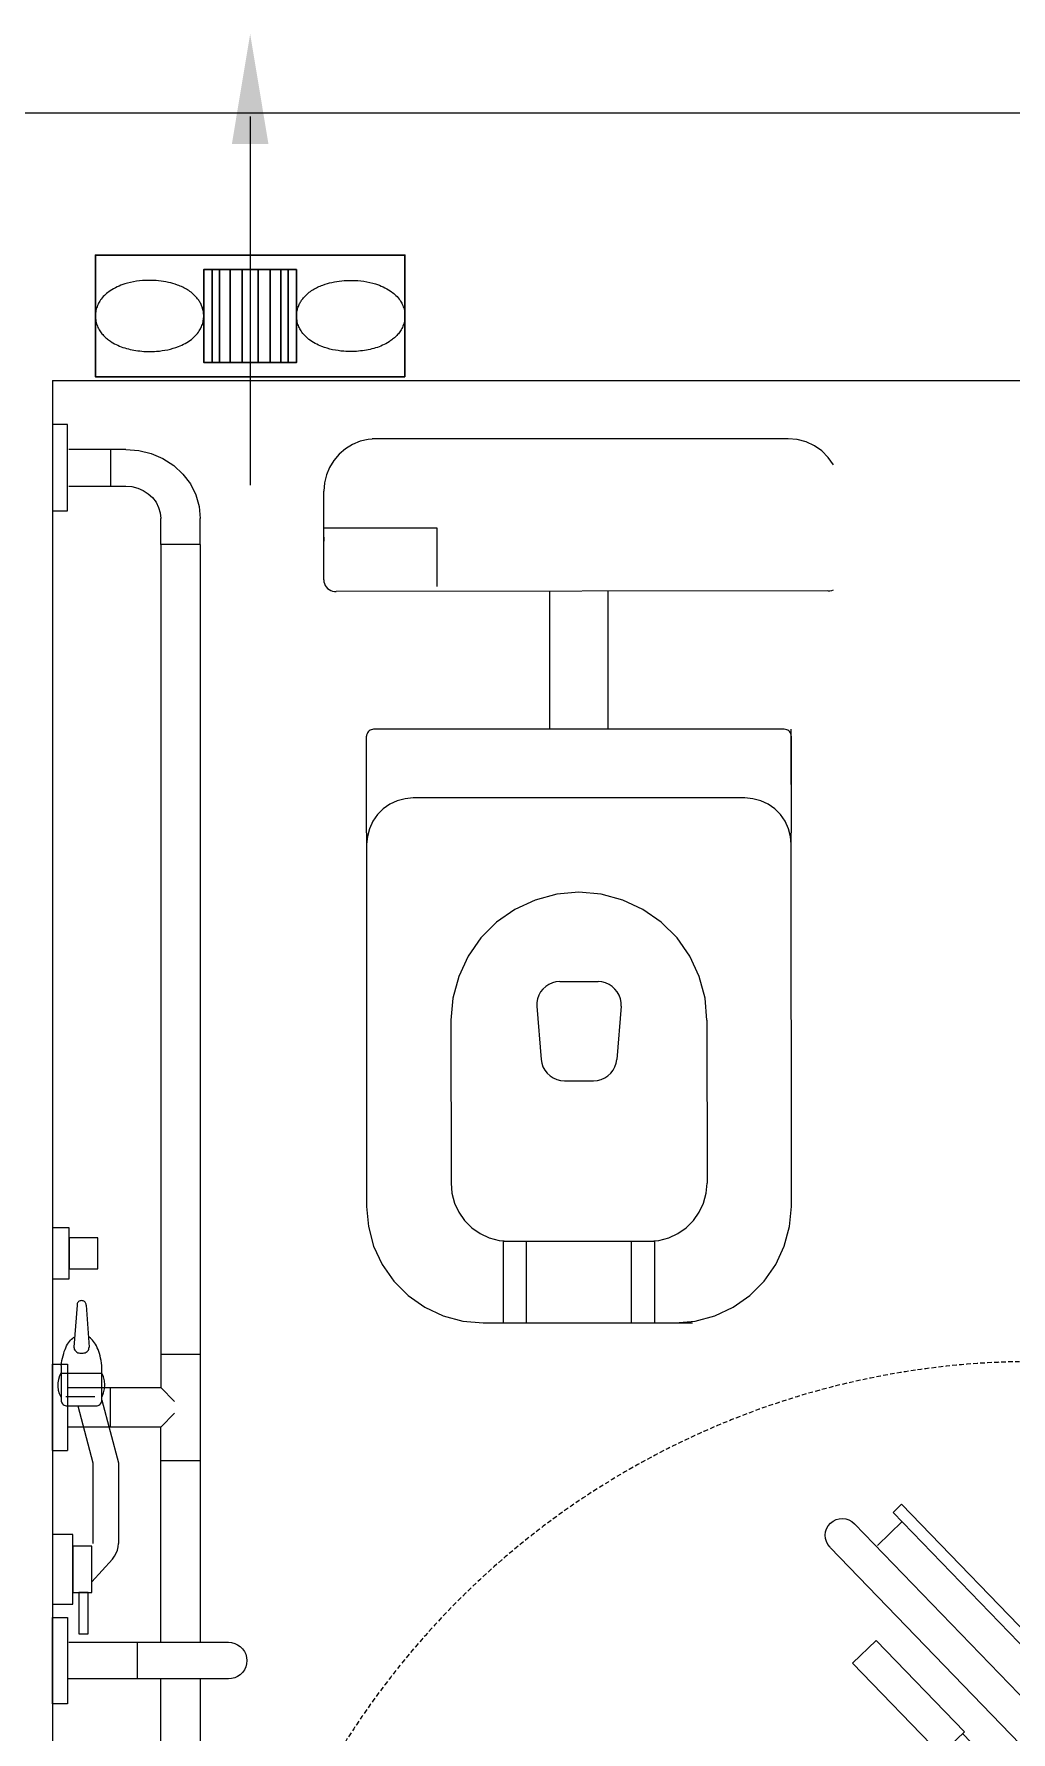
# Model space of a CAD drawing. Header units: millimetres. Extents: x -160614 to 59925, y -157025 to 0.
# Drawn here: x -135835 to -134996, y -95584 to -94125 of the extents above; entities that cross this region are included whole.
import ezdxf

# ---------------------------------------------------------------- set-up
doc = ezdxf.new("R2010")
doc.units = ezdxf.units.MM
doc.header["$LTSCALE"] = 8
doc.linetypes.add('DASHED2', pattern=[9.525, 6.35, -3.175])
doc.linetypes.add('TRATTEGGIATA', pattern=[0.75, 0.5, -0.25])
doc.layers.get('0').update_dxf_attribs({"color": 9, "lineweight": 5})
for name, color, linetype, lineweight in [('72_EGR_EQP_TAG', 9, 'Continuous', 5), ('LOADING', 9, 'Continuous', 5), ('SANIT', 9, 'Continuous', 5), ('Walls', 9, 'Continuous', 5)]:
    doc.layers.add(name, color=color, linetype=linetype, lineweight=lineweight)
doc.layers.add('MC-EX-EQPM', color=2, linetype='Continuous')
doc.layers.get('0').off()
doc.layers.get('0').freeze()

# ---------------------------------------------------------------- blocks, each defined once
blk = doc.blocks.new('Wheelchair')
for p, q in [((9688.8, 4580.4), (9636.3, 4519)), ((9688.8, 4580.4), (9913.2, 4363.8)), ((9695.9, 4532.4), (9716, 4554.1)), ((9647.3, 4524.1), (9584.2, 4494.7)), ((9709.9, 4426.2), (9647.3, 4524.1)), ((9695.9, 4532.4), (9738.4, 4489.9)), ((9584.2, 4494.7), (9568.2, 4476.7)), ((9762.6, 4492.4), (9766.7, 4505.2)), ((9698.4, 4444.2), (9735.9, 4492.5)), ((9738.4, 4489.9), (9752.5, 4485)), ((9752.5, 4485), (9762.6, 4492.4)), ((9968.8, 4285), (9757.7, 4488.8)), ((9568.2, 4476.7), (9665.9, 4393.6)), ((9586.8, 4461), (9580.1, 4453.2)), ((9580.1, 4453.2), (9656.4, 4390)), ((9709.9, 4426.2), (9663.7, 4398.5)), ((9779.1, 4383.2), (9709.9, 4426.2)), ((9900.5, 4350.6), (9959.2, 4411.4)), ((9951.7, 4408.7), (9954.5, 4406)), ((9959.2, 4411.4), (10010.4, 4361.2)), ((9656.4, 4390), (9661.8, 4397.1)), ((9665.9, 4393.6), (9695.8, 4341.1)), ((9759.9, 4375.2), (9778.4, 4384.2)), ((9778.4, 4384.2), (9904.8, 4281.6)), ((9933.8, 4386.5), (9932, 4388.3)), ((9934.6, 4342.8), (9980.6, 4390.4)), ((9975.8, 4385.5), (10035.6, 4327.8)), ((9452.6, 4357.1), (9469.8, 4373.8)), ((9469.8, 4373.8), (9557.2, 4280)), ((9759.9, 4375.2), (9711.9, 4320.3)), ((10015.9, 4307.3), (9956.1, 4365)), ((9426, 4292.7), (9452.6, 4357.1)), ((9486.4, 4356), (9493.9, 4363)), ((9493.9, 4363), (9560.4, 4289.7)), ((9732.8, 4330.6), (9756, 4349.7)), ((9756, 4349.7), (9802, 4345.5)), ((9934.3, 4342.8), (9906.5, 4356.1)), ((9950.7, 4359.5), (9980.6, 4330.3)), ((10010.4, 4361.2), (10005.8, 4356.5)), ((9695.8, 4341.1), (9709.9, 4321.7)), ((9802, 4345.5), (9893.6, 4285.1)), ((9934.7, 4342.9), (10054.3, 4227.4)), ((9980.6, 4330.3), (9986.1, 4336)), ((9751.1, 4275.1), (9711.9, 4320.3)), ((9732.8, 4330.6), (9727.3, 4319.9)), ((9778.1, 4291.7), (9727.3, 4319.9)), ((9371.6, 4248.8), (9430.7, 4303.9)), ((9526.6, 4234.6), (9426, 4292.7)), ((9775.8, 4283), (9778.1, 4291.7)), ((9966.8, 4282.3), (9975.4, 4291.3)), ((9975.4, 4291.3), (9984.9, 4294.4)), ((10121.6, 4286.3), (10128.5, 4293.5)), ((10128.5, 4293.5), (10506.2, 3929)), ((9526.6, 4234.6), (9552.2, 4282)), ((9560.4, 4289.7), (9553.6, 4283.9)), ((9557.2, 4280), (9611, 4252.4)), ((9789, 4271.5), (9775.8, 4283)), ((9890.5, 4287.2), (9880.7, 4247.5)), ((9891.8, 4246.6), (9904.8, 4281.6)), ((9893.6, 4285.1), (9904.8, 4281.6)), ((9904.8, 4281.6), (9992.8, 4255.2)), ((9964, 4272.7), (9966.8, 4282.3)), ((10489.5, 3888.5), (10084.1, 4279.7)), ((10129.9, 4278.3), (10109.5, 4257.2)), ((10121.6, 4286.3), (10499.3, 3921.8)), ((9770.8, 4244.3), (9751.1, 4275.1)), ((9836.1, 4243.1), (9789, 4271.5)), ((9977.3, 4259.9), (9964, 4272.7)), ((9967.7, 4265.7), (9965.5, 4263.4)), ((10137.1, 4271.4), (10116.7, 4250.3)), ((9371.6, 4248.8), (9598.1, 4034.2)), ((9611, 4252.4), (9631.1, 4239.2)), ((9879.4, 4247.6), (9836.1, 4243.1)), ((9891.8, 4246.6), (9879.4, 4247.6)), ((9966.5, 4198.9), (9891.8, 4246.6)), ((9992.8, 4255.2), (10043.4, 4233.2)), ((10183.1, 4143.7), (10063.9, 4258.7)), ((9419.9, 4243.9), (9399.1, 4222.7)), ((9419.9, 4243.9), (9464.3, 4203.2)), ((9508.1, 4245.3), (9461.6, 4205.7)), ((9572.7, 4167.4), (9526.6, 4234.6)), ((9579.9, 4186.9), (9632.5, 4237.3)), ((9679.4, 4200.1), (9632.5, 4237.3)), ((9989.6, 3975.8), (9770.8, 4244.3)), ((10043.4, 4233.2), (10099.8, 4203.2)), ((9623.1, 4216), (9633.6, 4221.9)), ((9664, 4172.4), (9633.6, 4221.9)), ((9464.3, 4203.2), (9469.8, 4189.4)), ((9623.1, 4216), (9605.2, 4191.9)), ((10099.8, 4203.2), (10116.9, 4183)), ((9469.8, 4189.4), (9462.9, 4179)), ((9605.2, 4191.9), (9611.4, 4146.2)), ((9711.1, 4181.9), (9679.4, 4200.1)), ((10005.5, 4168.6), (9966.5, 4198.9)), ((9462.9, 4179), (9450.3, 4174.3)), ((9679.2, 3982.3), (9466.2, 4184.1)), ((9579.9, 4186.9), (9571.7, 4168)), ((9672.6, 4175.1), (9664, 4172.4)), ((9684.7, 4162.4), (9672.6, 4175.1)), ((9989.1, 3975.3), (9711.1, 4181.9)), ((10116.9, 4183), (10155.6, 4163.8)), ((10130.2, 4164), (10120, 4181.2)), ((9571.7, 4168), (9679.8, 4046.3)), ((9715.1, 4116.7), (9684.7, 4162.4)), ((10047.5, 4143.9), (10005.5, 4168.6)), ((10087.4, 4131), (10130.2, 4164)), ((10155.6, 4163.8), (10251.2, 4093.6)), ((9611.4, 4146.2), (9675.8, 4057.3)), ((9851.9, 4142.1), (9833.2, 4122.2)), ((9849, 4139.2), (9835.9, 4124.9)), ((10087.4, 4131), (10047.5, 4143.9)), ((10135, 4071.7), (10087.4, 4131)), ((9712.6, 4073.2), (9715.1, 4116.7)), ((9816.8, 4105.4), (9835.9, 4124.9)), ((10204.7, 4088.4), (10101.2, 3978.7)), ((10251.2, 4093.6), (10204.7, 4088.4)), ((10251.2, 4093.6), (10275.8, 4069.8)), ((9673.6, 4060.4), (9712.8, 4071.9)), ((9714.2, 4060.8), (9712.6, 4073.2)), ((10097.7, 4073.5), (9997.2, 3968.1)), ((10187.6, 4070.2), (10097.7, 4073.5)), ((9675.8, 4057.3), (9679.8, 4046.3)), ((9714.2, 4060.8), (9679.8, 4046.3)), ((9765.1, 3988.4), (9714.2, 4060.8)), ((10275.8, 4069.8), (10283, 4047)), ((9610.7, 4047.5), (9552.6, 3986.2)), ((9679.8, 4046.3), (9710.1, 3959.6)), ((10283, 4047), (10281.4, 4032.7)), ((10469.2, 3867.5), (10283.1, 4047.1)), ((9619.9, 4014.1), (9605.4, 4041.3)), ((10281.4, 4032.7), (10176, 3886.7)), ((9576.3, 4012.7), (9574.4, 4014.4)), ((9619.9, 4013.8), (9574.4, 3965.8)), ((9619.9, 4013.8), (9740.6, 3899.4)), ((10271, 4018.3), (10309.2, 3981.4)), ((10294.8, 3967.5), (10259.1, 4001.9)), ((9552.6, 3986.2), (9605, 3937.3)), ((9554.9, 3993.8), (9557.7, 3991.1)), ((9659, 3934.2), (9598.7, 3991.4)), ((9604, 3997), (9634.5, 3968.4)), ((9681.9, 3984.4), (9673.3, 3975.3)), ((9691.3, 3987.6), (9681.9, 3984.4)), ((9704.7, 3974.8), (9691.3, 3987.6)), ((9698.5, 3984.2), (9700.7, 3986.4)), ((9797.1, 3950.8), (9765.1, 3988.4)), ((9579.2, 3970.8), (9639.5, 3913.6)), ((9673.3, 3975.3), (9670.6, 3965.7)), ((9989.1, 3975.3), (9986.9, 3977.9)), ((10002.4, 3961.7), (9989.1, 3975.3)), ((10003.8, 3963), (10017, 3972.2)), ((10017, 3972.2), (10055.4, 3976.6)), ((10055.4, 3976.6), (10092.1, 3970.4)), ((10101.2, 3978.7), (10059.8, 3939.5)), ((10101.2, 3978.7), (10167.6, 3911)), ((10310.6, 3982.9), (10291.2, 3962.7)), ((10389.2, 3907.1), (10310.6, 3982.9)), ((9634.5, 3968.4), (9629, 3962.7)), ((9710.1, 3959.6), (9734.3, 3910)), ((9896.3, 3862.9), (9997.1, 3968)), ((10002.4, 3961.7), (9993.9, 3948)), ((9997.1, 3968.1), (9995.9, 3966.7)), ((10002.4, 3961.7), (10003.2, 3962.2)), ((10291.2, 3962.7), (10369.7, 3886.9)), ((9605, 3937.3), (9609.5, 3942)), ((9823.7, 3909.9), (9797.1, 3950.8)), ((9993.9, 3948), (9991.2, 3909.5)), ((10491.3, 3929.5), (10470.9, 3908.4)), ((10499.3, 3921.8), (10506.2, 3929)), ((9734.3, 3910), (9766.8, 3855.1)), ((9838.4, 3870.6), (9823.7, 3909.9)), ((9991.2, 3909.5), (9999, 3873.1)), ((9991.2, 3863.6), (10028.5, 3906.8)), ((10369.7, 3886.9), (10389.2, 3907.1)), ((9830, 3774.5), (9709.7, 3888.4)), ((9689.7, 3867.2), (10098.6, 3479.7)), ((9838.4, 3870.6), (9807.3, 3826.4)), ((9899.8, 3825.8), (9838.4, 3870.6)), ((9766.8, 3855.1), (9787.8, 3838.9)), ((9886.2, 3755.3), (9991.2, 3863.6)), ((9903.6, 3773.2), (9896.3, 3862.9)), ((9991.2, 3863.6), (10061.7, 3800.3)), ((9693.1, 3821.6), (9713.3, 3842.9)), ((9787.8, 3838.9), (9808.6, 3801)), ((9684.7, 3829.6), (9677.9, 3822.3)), ((9684.7, 3829.6), (10065.8, 3468.5)), ((9700.4, 3814.7), (9720.5, 3836)), ((9807.3, 3826.4), (9789.7, 3835.8)), ((9677.9, 3822.3), (10058.9, 3461.2)), ((9808.6, 3801), (9883.1, 3708.7)), ((9945.2, 3681.2), (10086.4, 3793)), ((9883.1, 3708.7), (9886.2, 3755.3)), ((9883.1, 3708.7), (9907.9, 3685.2)), ((9959.2, 3692.3), (9997.7, 3655.7)), ((10011, 3670.7), (9975, 3704.8)), ((9907.9, 3685.2), (9931, 3679)), ((10118.7, 3500.9), (9930.9, 3678.8)), ((9931, 3679), (9945.2, 3681.2)), ((9996.3, 3654.2), (10015.6, 3674.6)), ((10015.6, 3674.6), (10094.8, 3599.5)), ((10075.5, 3579.1), (9996.3, 3654.2)), ((10094.8, 3599.5), (10075.5, 3579.1)), ((10057.7, 3476.1), (10077.9, 3497.4)), ((10065.8, 3468.5), (10058.9, 3461.2))]:
    blk.add_line(p, q)
at = {"linetype": 'TRATTEGGIATA'}
blk.add_circle((9928.9, 4043.3), 700, dxfattribs=at)
for centre, radius, start, end in [((9941.8, 4398.5), 14.2, 46.0147, 226.0147), ((10025.7, 4317.5), 14.2, 226.0147, 46.0147), ((10074, 4269.2), 14.6, 46.0147, 226.0147), ((9564.6, 4004.1), 14.2, 46.5424, 226.5424), ((9694.4, 4260), 626.4, 320.2511, 335.2615), ((9694.4, 4260), 616.4, 321.5411, 333.0972), ((9649.3, 3923.9), 14.2, 226.5424, 46.5424), ((10097.1, 3872.9), 80.1, 316.0147, 28.3763), ((9699.7, 3877.8), 14.6, 46.5424, 226.5424), ((10479.4, 3878), 14.6, 226.0147, 46.0147), ((10096.6, 3872.4), 80.1, 244.1807, 316.5424), ((9692, 4257.4), 626.4, 297.2956, 312.306), ((9692, 4257.4), 616.4, 299.4599, 311.0159), ((10108.7, 3490.3), 14.6, 226.5424, 46.5424)]:
    blk.add_arc(centre, radius, start, end)
blk = doc.blocks.new('GF1')
at = {"layer": 'SANIT', "color": 9}
for p, q in [((-135806.4, -94460.4), (-135819.4, -94460.4)), ((-135819.4, -94460.4), (-135819.4, -94534.6)), ((-135806.4, -94534.6), (-135806.4, -94460.4)), ((-135541.2, -94472.6), (-135548.2, -94473.2)), ((-135541.2, -94472.6), (-135544.7, -94472.6)), ((-135187.2, -94472.6), (-135541.2, -94472.6)), ((-135364.2, -94472.6), (-135529.2, -94472.6)), ((-135179.4, -94473.3), (-135187.2, -94472.6)), ((-135756.4, -94481.7), (-135805.4, -94481.7)), ((-135769.4, -94481.7), (-135769.4, -94513.3)), ((-135756.4, -94481.7), (-135745.3, -94482.6)), ((-135745.3, -94482.6), (-135734.5, -94485.3)), ((-135734.5, -94485.3), (-135724.4, -94489.7)), ((-135573, -94485.8), (-135577.6, -94491.2)), ((-135567.7, -94481.2), (-135573, -94485.8)), ((-135561.6, -94477.5), (-135567.7, -94481.2)), ((-135555.1, -94474.8), (-135561.6, -94477.5)), ((-135548.2, -94473.2), (-135555.1, -94474.8)), ((-135171.8, -94475.3), (-135179.4, -94473.3)), ((-135164.7, -94478.6), (-135171.8, -94475.3)), ((-135158.3, -94483.1), (-135164.7, -94478.6)), ((-135152.7, -94488.7), (-135158.3, -94483.1)), ((-135724.4, -94489.7), (-135715.2, -94495.6)), ((-135715.2, -94495.6), (-135707.3, -94503)), ((-135581.3, -94497.2), (-135584, -94503.7)), ((-135577.6, -94491.2), (-135581.3, -94497.2)), ((-135148.2, -94495.1), (-135152.7, -94488.7)), ((-135805.4, -94513.3), (-135756.4, -94513.3)), ((-135756.4, -94513.3), (-135751.2, -94513.7)), ((-135751.2, -94513.7), (-135746.1, -94515)), ((-135746.1, -94515), (-135741.4, -94517)), ((-135707.3, -94503), (-135700.9, -94511.4)), ((-135700.9, -94511.4), (-135696.2, -94520.8)), ((-135585.7, -94510.6), (-135586.2, -94517.6)), ((-135584, -94503.7), (-135585.7, -94510.6)), ((-135741.4, -94517), (-135737.1, -94519.8)), ((-135737.1, -94519.8), (-135733.4, -94523.2)), ((-135733.4, -94523.2), (-135730.4, -94527.2)), ((-135730.4, -94527.2), (-135728.2, -94531.6)), ((-135696.2, -94520.8), (-135693.3, -94530.8)), ((-135693.3, -94530.8), (-135692.4, -94541.1)), ((-135586.2, -94593.8), (-135586.2, -94517.6)), ((-135819.4, -94534.6), (-135806.4, -94534.6)), ((-135728.2, -94531.6), (-135726.8, -94536.3)), ((-135726.8, -94536.3), (-135726.4, -94541.1)), ((-135726.4, -94563.4), (-135726.4, -94541.1)), ((-135692.4, -94563.4), (-135692.4, -94541.1)), ((-135586.2, -94549.1), (-135489.2, -94549.1)), ((-135586.2, -94557.1), (-135586.2, -94560.6)), ((-135489.2, -94549.1), (-135489.2, -94599.6)), ((-135692.4, -94563.4), (-135726.4, -94563.4)), ((-135726.2, -94563.4), (-135726.2, -95288)), ((-135692.4, -94563.4), (-135692.4, -95479)), ((-135586.2, -94593.8), (-135586.1, -94595.5)), ((-135586.1, -94595.5), (-135585.7, -94597.1)), ((-135585.7, -94597.1), (-135585, -94598.6)), ((-135585, -94598.6), (-135584.1, -94599.9)), ((-135584.1, -94599.9), (-135583, -94601.2)), ((-135583, -94601.2), (-135581.7, -94602.2)), ((-135581.7, -94602.2), (-135580.3, -94603)), ((-135580.3, -94603), (-135578.7, -94603.5)), ((-135578.7, -94603.5), (-135577.1, -94603.8)), ((-135577.1, -94603.8), (-135575.5, -94603.8)), ((-135153, -94603.4), (-135575.5, -94603.8)), ((-135392, -94722.3), (-135392, -94603.6)), ((-135342, -94722.3), (-135342, -94603.6)), ((-135152.9, -94603.4), (-135151.3, -94603.4)), ((-135151.3, -94603.4), (-135149.6, -94603.1)), ((-135149.6, -94603.1), (-135148.1, -94602.5)), ((-135549.4, -94727.3), (-135549.5, -94728.3)), ((-135549.5, -94769.8), (-135549.5, -94728.3)), ((-135549.5, -94811.3), (-135549.5, -94728.3)), ((-135549.1, -94726.3), (-135549.4, -94727.3)), ((-135548.6, -94725.3), (-135549.1, -94726.3)), ((-135548, -94724.5), (-135548.6, -94725.3)), ((-135547.3, -94723.7), (-135548, -94724.5)), ((-135546.5, -94723.1), (-135547.3, -94723.7)), ((-135545.5, -94722.7), (-135546.5, -94723.1)), ((-135544.5, -94722.4), (-135545.5, -94722.7)), ((-135543.5, -94722.3), (-135544.5, -94722.4)), ((-135190.5, -94722.3), (-135543.5, -94722.3)), ((-135189.4, -94722.4), (-135190.5, -94722.3)), ((-135188.4, -94722.7), (-135189.4, -94722.4)), ((-135187.5, -94723.1), (-135188.4, -94722.7)), ((-135186.6, -94723.7), (-135187.5, -94723.1)), ((-135185.9, -94724.5), (-135186.6, -94723.7)), ((-135185.3, -94725.3), (-135185.9, -94724.5)), ((-135184.8, -94726.3), (-135185.3, -94725.3)), ((-135184.5, -94727.3), (-135184.8, -94726.3)), ((-135184.5, -94769.8), (-135184.5, -94722.3)), ((-135184.5, -94728.3), (-135184.5, -94727.3)), ((-135184.5, -94728.3), (-135184.5, -94811.3)), ((-135535.2, -94790.7), (-135540.1, -94795.6)), ((-135529.5, -94786.7), (-135535.2, -94790.7)), ((-135523.1, -94783.7), (-135529.5, -94786.7)), ((-135516.4, -94781.9), (-135523.1, -94783.7)), ((-135509.5, -94781.3), (-135516.4, -94781.9)), ((-135224.5, -94781.3), (-135509.5, -94781.3)), ((-135217.5, -94781.9), (-135224.5, -94781.3)), ((-135210.8, -94783.7), (-135217.5, -94781.9)), ((-135204.5, -94786.7), (-135210.8, -94783.7)), ((-135198.7, -94790.7), (-135204.5, -94786.7)), ((-135193.8, -94795.6), (-135198.7, -94790.7)), ((-135547, -94807.7), (-135548.8, -94814.4)), ((-135544.1, -94801.3), (-135547, -94807.7)), ((-135540.1, -94795.6), (-135544.1, -94801.3)), ((-135189.8, -94801.3), (-135193.8, -94795.6)), ((-135186.9, -94807.7), (-135189.8, -94801.3)), ((-135185.1, -94814.4), (-135186.9, -94807.7)), ((-135549.5, -94811.3), (-135549.4, -95132.3)), ((-135548.8, -94814.4), (-135549.5, -94821.3)), ((-135184.5, -94821.3), (-135185.1, -94814.4)), ((-135184.4, -95132.3), (-135184.5, -94811.3)), ((-135386.1, -94864), (-135404.6, -94869)), ((-135367, -94862.3), (-135386.1, -94864)), ((-135347.9, -94864), (-135367, -94862.3)), ((-135329.3, -94869), (-135347.9, -94864)), ((-135422, -94877.1), (-135437.7, -94888.1)), ((-135404.6, -94869), (-135422, -94877.1)), ((-135312, -94877.1), (-135329.3, -94869)), ((-135296.2, -94888.1), (-135312, -94877.1)), ((-135437.7, -94888.1), (-135451.2, -94901.6)), ((-135282.7, -94901.6), (-135296.2, -94888.1)), ((-135451.2, -94901.6), (-135462.2, -94917.3)), ((-135271.7, -94917.3), (-135282.7, -94901.6)), ((-135462.2, -94917.3), (-135470.3, -94934.7)), ((-135263.6, -94934.7), (-135271.7, -94917.3)), ((-135470.3, -94934.7), (-135475.3, -94953.2)), ((-135386.7, -94939.4), (-135389.8, -94940.2)), ((-135383.5, -94939.1), (-135386.7, -94939.4)), ((-135383.5, -94939.1), (-135350.4, -94939.1)), ((-135347.2, -94939.4), (-135350.4, -94939.1)), ((-135344.1, -94940.2), (-135347.2, -94939.4)), ((-135258.6, -94953.2), (-135263.6, -94934.7)), ((-135475.3, -94953.2), (-135477, -94972.3)), ((-135402.6, -94953.9), (-135403.1, -94957)), ((-135401.5, -94950.8), (-135402.6, -94953.9)), ((-135399.9, -94948), (-135401.5, -94950.8)), ((-135397.9, -94945.5), (-135399.9, -94948)), ((-135395.5, -94943.3), (-135397.9, -94945.5)), ((-135392.8, -94941.5), (-135395.5, -94943.3)), ((-135389.8, -94940.2), (-135392.8, -94941.5)), ((-135341.1, -94941.5), (-135344.1, -94940.2)), ((-135338.4, -94943.3), (-135341.1, -94941.5)), ((-135336, -94945.5), (-135338.4, -94943.3)), ((-135334, -94948), (-135336, -94945.5)), ((-135332.4, -94950.8), (-135334, -94948)), ((-135331.3, -94953.9), (-135332.4, -94950.8)), ((-135330.8, -94957), (-135331.3, -94953.9)), ((-135257, -94972.3), (-135258.6, -94953.2)), ((-135403.1, -94957), (-135403.2, -94960.3)), ((-135403.2, -94960.3), (-135399.5, -95006)), ((-135330.7, -94960.3), (-135334.4, -95006)), ((-135330.7, -94960.3), (-135330.8, -94957)), ((-135477, -94972.3), (-135476.9, -95112.3)), ((-135257, -94972.3), (-135256.9, -95112.3)), ((-135399.5, -95006), (-135398.9, -95009.2)), ((-135398.9, -95009.2), (-135397.9, -95012.4)), ((-135397.9, -95012.4), (-135396.3, -95015.3)), ((-135337.6, -95015.3), (-135336, -95012.4)), ((-135336, -95012.4), (-135335, -95009.2)), ((-135335, -95009.2), (-135334.4, -95006)), ((-135396.3, -95015.3), (-135394.3, -95017.9)), ((-135394.3, -95017.9), (-135391.8, -95020.1)), ((-135391.8, -95020.1), (-135389.1, -95021.9)), ((-135389.1, -95021.9), (-135386, -95023.2)), ((-135386, -95023.2), (-135382.8, -95024.1)), ((-135382.8, -95024.1), (-135379.5, -95024.3)), ((-135379.5, -95024.3), (-135354.4, -95024.3)), ((-135354.4, -95024.3), (-135351.1, -95024.1)), ((-135351.1, -95024.1), (-135347.9, -95023.2)), ((-135347.9, -95023.2), (-135344.8, -95021.9)), ((-135344.8, -95021.9), (-135342.1, -95020.1)), ((-135342.1, -95020.1), (-135339.6, -95017.9)), ((-135339.6, -95017.9), (-135337.6, -95015.3)), ((-135476.9, -95112.3), (-135476.2, -95121)), ((-135257.7, -95121), (-135256.9, -95112.3)), ((-135476.2, -95121), (-135473.9, -95129.4)), ((-135473.9, -95129.4), (-135470.2, -95137.3)), ((-135263.6, -95137.3), (-135260, -95129.4)), ((-135260, -95129.4), (-135257.7, -95121)), ((-135549.4, -95132.3), (-135547.9, -95149.7)), ((-135470.2, -95137.3), (-135465.3, -95144.5)), ((-135268.6, -95144.5), (-135263.6, -95137.3)), ((-135186, -95149.7), (-135184.4, -95132.3)), ((-135804.9, -95150.6), (-135819.4, -95150.6)), ((-135819.4, -95150.6), (-135819.4, -95194.6)), ((-135804.9, -95194.6), (-135804.9, -95150.6)), ((-135547.9, -95149.7), (-135543.4, -95166.5)), ((-135465.3, -95144.5), (-135459.1, -95150.6)), ((-135459.1, -95150.6), (-135451.9, -95155.6)), ((-135451.9, -95155.6), (-135444, -95159.3)), ((-135289.8, -95159.3), (-135281.9, -95155.6)), ((-135281.9, -95155.6), (-135274.8, -95150.6)), ((-135274.8, -95150.6), (-135268.6, -95144.5)), ((-135190.5, -95166.5), (-135186, -95149.7)), ((-135804.9, -95159.2), (-135804.9, -95186)), ((-135780.5, -95159.2), (-135804.9, -95159.2)), ((-135780.5, -95186), (-135780.5, -95159.2)), ((-135543.4, -95166.5), (-135536.1, -95182.3)), ((-135444, -95159.3), (-135435.6, -95161.6)), ((-135435.6, -95161.6), (-135426.9, -95162.3)), ((-135431.9, -95162.3), (-135301.9, -95162.3)), ((-135431.9, -95232.3), (-135431.9, -95162.3)), ((-135411.9, -95232.3), (-135411.9, -95162.3)), ((-135321.9, -95232.3), (-135321.9, -95162.3)), ((-135306.9, -95162.3), (-135298.3, -95161.6)), ((-135301.9, -95232.3), (-135301.9, -95162.3)), ((-135298.3, -95161.6), (-135289.8, -95159.3)), ((-135197.8, -95182.3), (-135190.5, -95166.5)), ((-135804.9, -95186), (-135780.5, -95186)), ((-135536.1, -95182.3), (-135526.1, -95196.6)), ((-135207.8, -95196.6), (-135197.8, -95182.3)), ((-135819.4, -95194.6), (-135804.9, -95194.6)), ((-135526.1, -95196.6), (-135513.7, -95208.9)), ((-135220.2, -95208.9), (-135207.8, -95196.6)), ((-135798.1, -95215.8), (-135798.3, -95216.4)), ((-135798.3, -95216.4), (-135798.3, -95217.1)), ((-135797.8, -95215.2), (-135798.1, -95215.8)), ((-135797.4, -95214.6), (-135797.8, -95215.2)), ((-135796.9, -95214.1), (-135797.4, -95214.6)), ((-135796.3, -95213.7), (-135796.9, -95214.1)), ((-135795.7, -95213.4), (-135796.3, -95213.7)), ((-135795.1, -95213.3), (-135795.7, -95213.4)), ((-135794.4, -95213.2), (-135795.1, -95213.3)), ((-135793.7, -95213.3), (-135794.4, -95213.2)), ((-135793, -95213.4), (-135793.7, -95213.3)), ((-135792.4, -95213.7), (-135793, -95213.4)), ((-135791.8, -95214.1), (-135792.4, -95213.7)), ((-135791.4, -95214.6), (-135791.8, -95214.1)), ((-135791, -95215.2), (-135791.4, -95214.6)), ((-135790.7, -95215.8), (-135791, -95215.2)), ((-135790.5, -95216.4), (-135790.7, -95215.8)), ((-135790.4, -95217.1), (-135790.5, -95216.4)), ((-135513.7, -95208.9), (-135499.4, -95218.9)), ((-135234.4, -95218.9), (-135220.2, -95208.9)), ((-135798.3, -95217.1), (-135800.9, -95253.3)), ((-135790.4, -95217.1), (-135787.9, -95253.3)), ((-135499.4, -95218.9), (-135483.6, -95226.3)), ((-135483.6, -95226.3), (-135466.8, -95230.8)), ((-135466.8, -95230.8), (-135449.4, -95232.3)), ((-135284.4, -95232.3), (-135267.1, -95230.8)), ((-135267.1, -95230.8), (-135250.2, -95226.3)), ((-135250.2, -95226.3), (-135234.4, -95218.9)), ((-135802.9, -95246.3), (-135801.9, -95245.4)), ((-135801.9, -95245.4), (-135800.9, -95244.6)), ((-135786.8, -95245.4), (-135787.9, -95244.6)), ((-135785.8, -95246.3), (-135786.8, -95245.4)), ((-135692.4, -95242), (-135692.4, -95506.8)), ((-135449.4, -95232.3), (-135269.4, -95232.3)), ((-135810.7, -95262.6), (-135810.2, -95260.6)), ((-135810.2, -95260.6), (-135809.7, -95258.7)), ((-135809.7, -95258.7), (-135809.2, -95257)), ((-135809.2, -95257), (-135808.5, -95255.3)), ((-135808.5, -95255.3), (-135807.9, -95253.7)), ((-135807.9, -95253.7), (-135807.2, -95252.2)), ((-135807.2, -95252.2), (-135806.4, -95250.8)), ((-135806.4, -95250.8), (-135805.6, -95249.5)), ((-135805.6, -95249.5), (-135804.7, -95248.4)), ((-135804.7, -95248.4), (-135803.8, -95247.3)), ((-135803.8, -95247.3), (-135802.9, -95246.3)), ((-135800.9, -95253.3), (-135800.8, -95254.1)), ((-135800.8, -95254.1), (-135800.6, -95255)), ((-135800.6, -95255), (-135800.2, -95255.8)), ((-135800.2, -95255.8), (-135799.7, -95256.5)), ((-135799.7, -95256.5), (-135799.1, -95257.1)), ((-135799.1, -95257.1), (-135798.4, -95257.6)), ((-135798.4, -95257.6), (-135797.6, -95258)), ((-135797.6, -95258), (-135796.7, -95258.2)), ((-135796.7, -95258.2), (-135795.9, -95258.3)), ((-135795.9, -95258.3), (-135792.9, -95258.3)), ((-135792.9, -95258.3), (-135792, -95258.2)), ((-135792, -95258.2), (-135791.2, -95258)), ((-135791.2, -95258), (-135790.4, -95257.6)), ((-135790.4, -95257.6), (-135789.7, -95257.1)), ((-135789.7, -95257.1), (-135789, -95256.5)), ((-135789, -95256.5), (-135788.5, -95255.8)), ((-135788.5, -95255.8), (-135788.2, -95255)), ((-135788.2, -95255), (-135788, -95254.1)), ((-135788, -95254.1), (-135787.9, -95253.3)), ((-135784.9, -95247.3), (-135785.8, -95246.3)), ((-135784, -95248.4), (-135784.9, -95247.3)), ((-135783.2, -95249.5), (-135784, -95248.4)), ((-135782.3, -95250.8), (-135783.2, -95249.5)), ((-135781.6, -95252.2), (-135782.3, -95250.8)), ((-135780.9, -95253.7), (-135781.6, -95252.2)), ((-135780.2, -95255.3), (-135780.9, -95253.7)), ((-135779.6, -95257), (-135780.2, -95255.3)), ((-135779, -95258.7), (-135779.6, -95257)), ((-135778.5, -95260.6), (-135779, -95258.7)), ((-135778, -95262.6), (-135778.5, -95260.6)), ((-135726.2, -95259.4), (-135692.4, -95259.4)), ((-135819.4, -95342.1), (-135819.4, -95267.9)), ((-135819.4, -95267.9), (-135806.4, -95267.9)), ((-135811.9, -95275.2), (-135813.3, -95278)), ((-135811.9, -95269.1), (-135811.5, -95266.9)), ((-135811.9, -95269.1), (-135811.9, -95298.7)), ((-135811.5, -95266.9), (-135811.2, -95264.7)), ((-135811.2, -95264.7), (-135810.7, -95262.6)), ((-135806.4, -95267.9), (-135806.4, -95342.1)), ((-135777.6, -95264.7), (-135778, -95262.6)), ((-135777.2, -95266.9), (-135777.6, -95264.7)), ((-135776.9, -95269.1), (-135777.2, -95266.9)), ((-135776.9, -95298.7), (-135776.9, -95269.1)), ((-135814.8, -95284), (-135814.9, -95287.1)), ((-135814.9, -95287.1), (-135814.4, -95290.1)), ((-135814.3, -95280.9), (-135814.8, -95284)), ((-135813.3, -95278), (-135814.3, -95280.9)), ((-135811.9, -95275.6), (-135776.9, -95275.6)), ((-135806.4, -95288), (-135726.4, -95288)), ((-135775.5, -95278.8), (-135776.9, -95275.6)), ((-135774.6, -95282.1), (-135775.5, -95278.8)), ((-135775.4, -95292.4), (-135774.6, -95289)), ((-135774.3, -95285.6), (-135774.6, -95282.1)), ((-135774.6, -95289), (-135774.3, -95285.6)), ((-135769.4, -95322), (-135769.4, -95288)), ((-135726.4, -95288), (-135714.4, -95300)), ((-135814.4, -95290.1), (-135813.5, -95293.1)), ((-135813.5, -95293.1), (-135812.1, -95295.9)), ((-135811.9, -95298.7), (-135811.8, -95299.6)), ((-135811.8, -95299.6), (-135811.6, -95300.4)), ((-135811.6, -95300.4), (-135811.2, -95301.2)), ((-135811.2, -95301.2), (-135810.7, -95301.9)), ((-135810.7, -95301.9), (-135810.1, -95302.5)), ((-135810.1, -95302.5), (-135809.4, -95303)), ((-135809.4, -95303), (-135808.6, -95303.4)), ((-135808.6, -95303.4), (-135807.7, -95303.6)), ((-135807.9, -95295.7), (-135782.9, -95295.7)), ((-135807.7, -95303.6), (-135806.9, -95303.7)), ((-135806.9, -95303.7), (-135781.9, -95303.7)), ((-135797.6, -95303.7), (-135784.7, -95352.6)), ((-135781.9, -95303.7), (-135781, -95303.6)), ((-135781, -95303.6), (-135780.2, -95303.4)), ((-135780.2, -95303.4), (-135779.4, -95303)), ((-135779.4, -95303), (-135778.7, -95302.5)), ((-135778.7, -95302.5), (-135778, -95301.9)), ((-135778, -95301.9), (-135777.5, -95301.2)), ((-135777.5, -95301.2), (-135777.2, -95300.4)), ((-135777.2, -95300.4), (-135776.9, -95299.6)), ((-135776.9, -95299.6), (-135776.9, -95298.7)), ((-135776.9, -95298.7), (-135762.7, -95352.6)), ((-135776.8, -95295.6), (-135775.4, -95292.4)), ((-135726.4, -95322), (-135714.4, -95310)), ((-135726.4, -95322), (-135806.4, -95322)), ((-135726.4, -95506.8), (-135726.4, -95322)), ((-135819.4, -95342.1), (-135806.4, -95342.1)), ((-135784.7, -95352.6), (-135784.7, -95421.9)), ((-135762.7, -95352.6), (-135762.7, -95421.9)), ((-135726.4, -95350.6), (-135692.4, -95350.6)), ((-135819.4, -95414.2), (-135819.4, -95474.2)), ((-135802, -95414.2), (-135819.4, -95414.2)), ((-135802, -95474.2), (-135802, -95414.2)), ((-135802, -95424.3), (-135802, -95464.1)), ((-135785.6, -95424.3), (-135802, -95424.3)), ((-135785.6, -95464.1), (-135785.6, -95424.3)), ((-135767.9, -95435.3), (-135785.6, -95454.9)), ((-135767.9, -95435.3), (-135766.1, -95433)), ((-135766.1, -95433), (-135764.6, -95430.4)), ((-135764.6, -95430.4), (-135763.6, -95427.7)), ((-135763.6, -95427.7), (-135762.9, -95424.8)), ((-135762.9, -95424.8), (-135762.7, -95421.9)), ((-135802, -95464.1), (-135785.6, -95464.1)), ((-135796.6, -95464.1), (-135796.6, -95499.5)), ((-135788.6, -95464.1), (-135796.6, -95464.1)), ((-135788.6, -95499.5), (-135788.6, -95464.1)), ((-135819.4, -95474.2), (-135802, -95474.2)), ((-135819.4, -95559.7), (-135819.4, -95485.5)), ((-135819.4, -95485.5), (-135806.4, -95485.5)), ((-135806.4, -95485.5), (-135806.4, -95559.7)), ((-135805.4, -95506.8), (-135668.1, -95506.8)), ((-135796.6, -95499.5), (-135788.6, -95499.5)), ((-135746.4, -95538.4), (-135746.4, -95506.8)), ((-135668.1, -95506.8), (-135665.4, -95507.1)), ((-135665.4, -95507.1), (-135662.8, -95507.8)), ((-135662.8, -95507.8), (-135660.3, -95509)), ((-135660.3, -95509), (-135658, -95510.5)), ((-135658, -95510.5), (-135656.1, -95512.5)), ((-135656.1, -95512.5), (-135654.5, -95514.7)), ((-135654.5, -95514.7), (-135653.3, -95517.2)), ((-135653.3, -95517.2), (-135652.6, -95519.9)), ((-135652.6, -95519.9), (-135652.4, -95522.6)), ((-135652.4, -95522.6), (-135652.6, -95525.4)), ((-135662.8, -95537.4), (-135665.4, -95538.1)), ((-135660.3, -95536.3), (-135662.8, -95537.4)), ((-135658, -95534.7), (-135660.3, -95536.3)), ((-135656.1, -95532.8), (-135658, -95534.7)), ((-135654.5, -95530.5), (-135656.1, -95532.8)), ((-135653.3, -95528), (-135654.5, -95530.5)), ((-135652.6, -95525.4), (-135653.3, -95528)), ((-135668.1, -95538.4), (-135806.4, -95538.4)), ((-135726.4, -96216.9), (-135726.4, -95538.4)), ((-135692.4, -95538.4), (-135692.4, -96241.3)), ((-135665.4, -95538.1), (-135668.1, -95538.4)), ((-135806.4, -95559.7), (-135819.4, -95559.7))]:
    blk.add_line(p, q, dxfattribs=at)
at = {"layer": 'Walls', "color": 9}
for p, q in [((-136652.9, -94192.6), (-134908, -94192.6, 0)), ((-135819.4, -94422.6), (-134908, -94422.6, 0)), ((-135819.4, -94422.6), (-135819.4, -96622.6))]:
    blk.add_line(p, q, dxfattribs=at)
at = {"layer": 'LOADING', "color": 9, "xscale": -1, "rotation": 270}
blk.add_blockref('Wheelchair', (-139018.7, -105894.5), dxfattribs=at)
blk = doc.blocks.new('*U153')
at = {"layer": 'MC-EX-EQPM', "lineweight": 9}
blk.add_hatch(color=15, dxfattribs=at).paths.add_polyline_path([(15.7, 160.3), (-15.7, 160.3), (0, 254.8)], flags=0)
at = {"layer": 'MC-EX-EQPM', "color": 15, "lineweight": 9}
blk.add_line((0, 183.8), (0, -132.9), dxfattribs=at)
at = {"layer": 'MC-EX-EQPM', "color": 2, "linetype": 'DASHED2', "lineweight": 30, "ltscale": 2.5}
for p, q in [((-32.6, 52.3), (-32.6, -27.5)), ((-26.4, 52.3), (-26.4, -27.5)), ((-17.2, 52.3), (-17.2, -27.5)), ((-6.9, 52.3), (-6.9, -27.5)), ((6.9, 52.3), (6.9, -27.5)), ((17.2, 52.3), (17.2, -27.5)), ((26.4, 52.3), (26.4, -27.5)), ((32.6, 52.3), (32.6, -27.5))]:
    blk.add_line(p, q, dxfattribs=at)
at = {"layer": 'MC-EX-EQPM', "color": 5, "lineweight": 30, "ltscale": 2.5}
blk.add_lwpolyline([(-133, -39.8), (133, -39.8), (133, 64.7), (-133, 64.7)], close=True, dxfattribs=at)
at = {"layer": 'MC-EX-EQPM', "color": 1, "lineweight": 30, "ltscale": 2.5}
blk.add_lwpolyline([(-39.9, 52.3), (39.9, 52.3), (39.9, -27.5), (-39.9, -27.5)], close=True, dxfattribs=at)
at = {"layer": 'MC-EX-EQPM', "color": 2, "lineweight": 9}
for points, knots in [([(-39.9, 12.4), (-39.9, 13.7), (-40, 14.9), (-40.4, 17.4), (-40.7, 18.6), (-41.5, 20.9), (-42, 22), (-43, 24), (-43.6, 25), (-44.9, 26.9), (-45.6, 27.7), (-47.4, 29.8), (-48.6, 31), (-51.1, 33), (-52.4, 34), (-55.1, 35.6), (-56.5, 36.4), (-59.4, 37.8), (-60.9, 38.4), (-65, 39.9), (-67.6, 40.7), (-73, 41.9), (-75.8, 42.3), (-81.5, 42.9), (-84.3, 43), (-90.7, 43), (-94.3, 42.7), (-101.2, 41.7), (-104.6, 40.9), (-110, 39.2), (-112.2, 38.4), (-116.4, 36.4), (-118.4, 35.3), (-121.7, 33.1), (-123.1, 32), (-125.6, 29.7), (-126.8, 28.4), (-128.8, 25.9), (-129.5, 24.7), (-130.9, 22.1), (-131.5, 20.8), (-132.4, 17.9), (-132.7, 16.4), (-133, 14), (-133, 13.2), (-133, 12.4)], [0, 0, 0, 0, 0.083152, 0.083152, 0.166304, 0.166304, 0.249457, 0.249457, 0.332609, 0.332609, 0.415761, 0.415761, 0.545395, 0.545395, 0.675028, 0.675028, 0.804662, 0.804662, 0.934296, 0.934296, 1.152782, 1.152782, 1.371268, 1.371268, 1.589754, 1.589754, 1.860357, 1.860357, 2.130959, 2.130959, 2.317705, 2.317705, 2.504451, 2.504451, 2.641391, 2.641391, 2.778331, 2.778331, 2.881554, 2.881554, 2.984776, 2.984776, 3.087999, 3.087999, 3.141593, 3.141593, 3.141593, 3.141593]), ([(39.9, 12.4), (39.9, 13.7), (40, 14.9), (40.4, 17.4), (40.7, 18.6), (41.5, 20.9), (42, 22), (43, 24), (43.6, 25), (44.9, 26.9), (45.6, 27.7), (47.4, 29.8), (48.6, 31), (51.1, 33), (52.4, 34), (55.1, 35.6), (56.5, 36.4), (59.4, 37.8), (60.9, 38.4), (65, 39.9), (67.6, 40.7), (73, 41.9), (75.8, 42.3), (81.5, 42.9), (84.3, 43), (90.7, 43), (94.3, 42.7), (101.2, 41.7), (104.6, 40.9), (110, 39.2), (112.2, 38.4), (116.4, 36.4), (118.4, 35.3), (121.7, 33.1), (123.1, 32), (125.6, 29.7), (126.8, 28.4), (128.8, 25.9), (129.5, 24.7), (130.9, 22.1), (131.5, 20.8), (132.4, 17.9), (132.7, 16.4), (133, 14), (133, 13.2), (133, 12.4)], [0, 0, 0, 0, 0.083152, 0.083152, 0.166304, 0.166304, 0.249457, 0.249457, 0.332609, 0.332609, 0.415761, 0.415761, 0.545395, 0.545395, 0.675028, 0.675028, 0.804662, 0.804662, 0.934296, 0.934296, 1.152782, 1.152782, 1.371268, 1.371268, 1.589754, 1.589754, 1.860357, 1.860357, 2.130959, 2.130959, 2.317705, 2.317705, 2.504451, 2.504451, 2.641391, 2.641391, 2.778331, 2.778331, 2.881554, 2.881554, 2.984776, 2.984776, 3.087999, 3.087999, 3.141593, 3.141593, 3.141593, 3.141593]), ([(-133, 12.4), (-133, 11.7), (-133, 10.9), (-132.7, 8.6), (-132.4, 7.1), (-131.5, 4.3), (-131, 2.9), (-129.6, 0.3), (-128.9, -0.9), (-127.2, -3.1), (-126.3, -4.1), (-124.4, -6), (-123.5, -6.8), (-121.4, -8.4), (-120.4, -9.1), (-117.5, -11), (-115.7, -11.9), (-111.8, -13.7), (-109.8, -14.4), (-105.7, -15.7), (-103.6, -16.2), (-99.3, -17.1), (-97.1, -17.4), (-90.1, -18.2), (-85.3, -18.3), (-77.2, -17.7), (-74, -17.2), (-67.7, -15.9), (-64.6, -15), (-59.7, -13.1), (-57.7, -12.2), (-54, -10.1), (-52.2, -9), (-49.2, -6.7), (-48, -5.6), (-45.8, -3.2), (-44.7, -1.9), (-43.1, 0.7), (-42.4, 1.9), (-41.3, 4.5), (-40.8, 5.9), (-40.2, 8.8), (-40, 10.2), (-39.9, 12), (-39.9, 12.2), (-39.9, 12.4)], [3.141593, 3.141593, 3.141593, 3.141593, 3.191222, 3.191222, 3.294445, 3.294445, 3.397668, 3.397668, 3.500891, 3.500891, 3.604114, 3.604114, 3.707337, 3.707337, 3.810559, 3.810559, 3.981855, 3.981855, 4.15315, 4.15315, 4.324446, 4.324446, 4.495741, 4.495741, 4.865323, 4.865323, 5.117184, 5.117184, 5.369044, 5.369044, 5.542485, 5.542485, 5.715925, 5.715925, 5.843378, 5.843378, 5.97083, 5.97083, 6.069787, 6.069787, 6.168745, 6.168745, 6.267702, 6.267702, 6.283185, 6.283185, 6.283185, 6.283185]), ([(133, 12.4), (133, 11.7), (133, 10.9), (132.7, 8.6), (132.4, 7.1), (131.5, 4.3), (131, 2.9), (129.6, 0.3), (128.9, -0.9), (127.2, -3.1), (126.3, -4.1), (124.4, -6), (123.5, -6.8), (121.4, -8.4), (120.4, -9.1), (117.5, -11), (115.7, -11.9), (111.8, -13.7), (109.8, -14.4), (105.7, -15.7), (103.6, -16.2), (99.3, -17.1), (97.1, -17.4), (90.1, -18.2), (85.3, -18.3), (77.2, -17.7), (74, -17.2), (67.7, -15.9), (64.6, -15), (59.7, -13.1), (57.7, -12.2), (54, -10.1), (52.2, -9), (49.2, -6.7), (48, -5.6), (45.8, -3.2), (44.7, -1.9), (43.1, 0.7), (42.4, 1.9), (41.3, 4.5), (40.8, 5.9), (40.2, 8.8), (40, 10.2), (39.9, 12), (39.9, 12.2), (39.9, 12.4)], [3.141593, 3.141593, 3.141593, 3.141593, 3.191222, 3.191222, 3.294445, 3.294445, 3.397668, 3.397668, 3.500891, 3.500891, 3.604114, 3.604114, 3.707337, 3.707337, 3.810559, 3.810559, 3.981855, 3.981855, 4.15315, 4.15315, 4.324446, 4.324446, 4.495741, 4.495741, 4.865323, 4.865323, 5.117184, 5.117184, 5.369044, 5.369044, 5.542485, 5.542485, 5.715925, 5.715925, 5.843378, 5.843378, 5.97083, 5.97083, 6.069787, 6.069787, 6.168745, 6.168745, 6.267702, 6.267702, 6.283185, 6.283185, 6.283185, 6.283185])]:
    blk.add_open_spline(points, degree=3, knots=knots, dxfattribs=at)

msp = doc.modelspace()

# ---------------------------------------------------------------- block references
at = {"layer": '72_EGR_EQP_TAG'}
msp.add_blockref('GF1', (0, 0), dxfattribs=at)
at = {"layer": 'MC-EX-EQPM', "xscale": -1}
msp.add_blockref('*U153', (-135649.5, -94379.5), dxfattribs=at)

doc.saveas('drawing.dxf')
